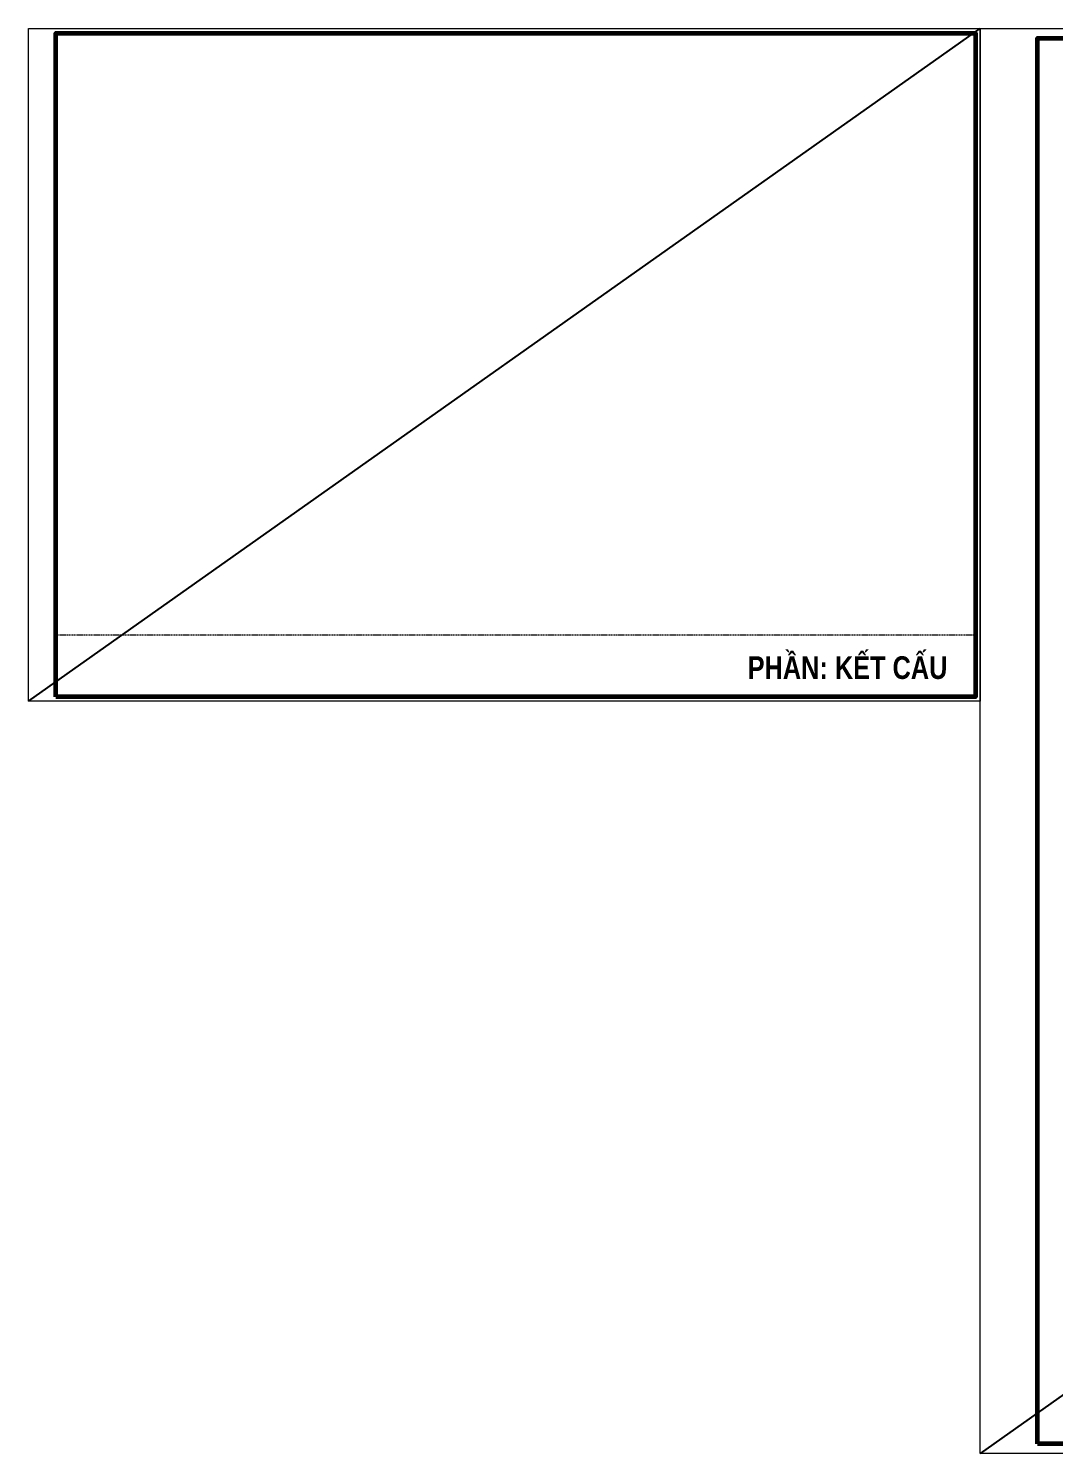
# Model space of a CAD drawing. Header units: millimetres. Extents: x 19378 to 572383, y -1120116 to -527168.
# Drawn here: x 19378 to 64620, y -611253 to -548347 of the extents above; entities that cross this region are included whole.
import ezdxf
from ezdxf.enums import TextEntityAlignment as Align

# ---------------------------------------------------------------- set-up
doc = ezdxf.new("R2010")
doc.units = ezdxf.units.MM
doc.header["$MEASUREMENT"] = 0
doc.linetypes.add('HIDDEN', pattern=[0.375, 0.25, -0.125])
doc.layers.get('Defpoints').update_dxf_attribs({"color": 1})
doc.layers.add('0-Text', color=7, linetype='Continuous')
doc.layers.add('Khungten_LCDI', color=7, linetype='Continuous')
doc.layers.add('KCS_Plotter', color=11, linetype='Continuous', plot=False)
for name, color, linetype, lineweight in [('LC MANH DUT', 35, 'HIDDEN', 5), ('LC Net thay', 7, 'Continuous', 25), ('LC Text1', 3, 'Continuous', 20)]:
    doc.layers.add(name, color=color, linetype=linetype, lineweight=lineweight)
doc.styles.add('Khungten', font='VHAVAN.TTF', dxfattribs={"width": 0.9, "height": 5000})
doc.styles.add('LC3', font='VHARIALB.TTF', dxfattribs={"width": 0.8})
doc.styles.add('Title', font='VHBLACK.TTF', dxfattribs={"width": 0.8})

# ---------------------------------------------------------------- blocks, each defined once
blk = doc.blocks.new('Nha o can bo nhan vien Trung doan')
at = {"layer": 'Defpoints', "lineweight": 0}
blk.add_lwpolyline([(-1200, -14850), (-1200, 14850), (40800, 14850), (40800, -14850)], close=True, dxfattribs=at)
at = {"layer": 'Khungten_LCDI', "color": 5, "lineweight": 60}
blk.add_lwpolyline([(0, -14650), (0, 14650), (40600, 14650), (40600, -14650)], close=True, dxfattribs=at)
at = {"color": 7, "style": 'Khungten', "width": 0.8}
for tag, p in [('REVISION', (39499, -10746)), ('NGAYHT', (39576, -11636))]:
    blk.add_attdef(tag, text='', height=200, dxfattribs=at).set_placement(p, align=Align.CENTER)
at = {"layer": 'LC Text1', "style": 'Title', "width": 1.485915}
for tag, p, p2 in [('TENBANVE1', (36913, -8886), (40339, -8886)), ('TENBANVE2', (36913, -9562), (40339, -9562))]:
    blk.add_attdef(tag, text='', height=250, dxfattribs=at).set_placement(p, p2, align=Align.FIT)
at = {"layer": 'LC Text1', "style": 'Title', "width": 0.7}
blk.add_attdef('SOBANVE', text='', height=250, dxfattribs=at).set_placement((39562, -13896), align=Align.CENTER)

msp = doc.modelspace()

# ---------------------------------------------------------------- linework, layer by layer
at = {"layer": 'Defpoints', "lineweight": 0, "elevation": 0}
msp.add_lwpolyline([(19378, -578047.2), (19378, -548347.2), (61378, -548347.2), (61378, -578047.2)], close=True, dxfattribs=at)
at = {"layer": 'KCS_Plotter', "ltscale": 2}
for p, q in [((19378, -578047.2), (61378, -548347.2)), ((150335.5, -548347.2), (61378, -611252.8))]:
    msp.add_line(p, q, dxfattribs=at)
at = {"layer": 'Khungten_LCDI', "color": 5, "lineweight": 60, "elevation": 0}
msp.add_lwpolyline([(20578, -577847.2), (20578, -548547.2), (61178, -548547.2), (61178, -577847.2)], close=True, dxfattribs=at)
at = {"layer": 'LC MANH DUT', "ltscale": 200}
msp.add_line((61178, -575132.2, 0), (20578, -575132.2, 0), dxfattribs=at)

# ---------------------------------------------------------------- block references
at = {"layer": 'LC Net thay', "xscale": 2.11803428639144, "yscale": 2.11803428639144, "zscale": 2.11803428639144}
msp.add_blockref('Nha o can bo nhan vien Trung doan', (63919.7, -579800, 0), dxfattribs=at)

# ---------------------------------------------------------------- texts
at = {"layer": '0-Text', "style": 'LC3', "width": 0.8}
msp.add_text('phÇn: kÕt cÊu', height=1000, dxfattribs=at).set_placement((59936.4, -577060.7, 0), align=Align.RIGHT)

doc.saveas('drawing.dxf')
